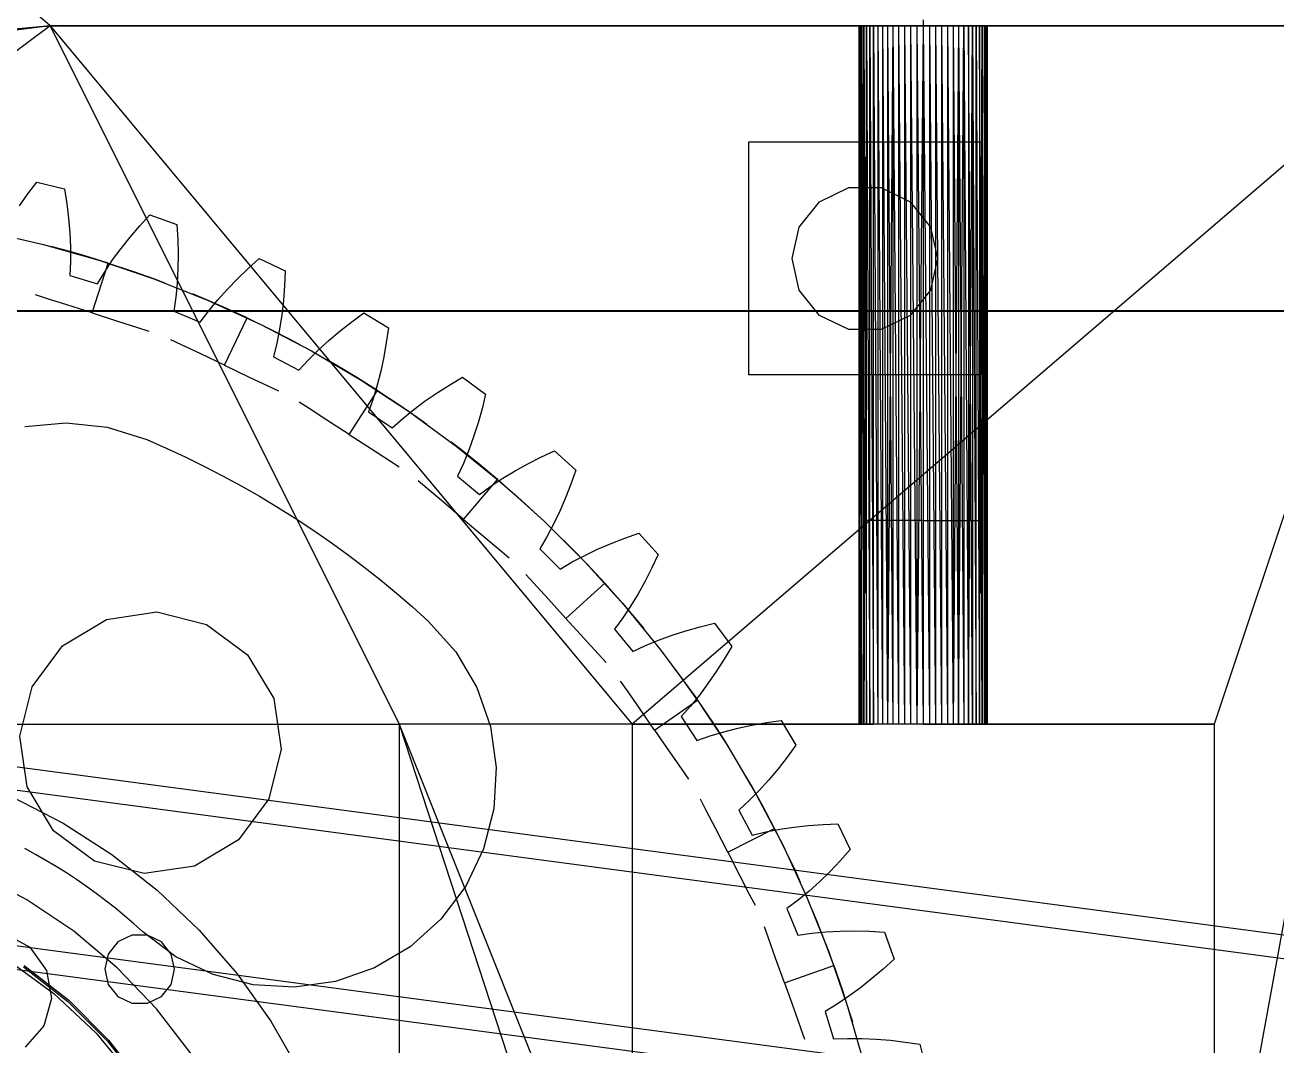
# Model space of a CAD drawing. Header units: millimetres. Extents: x -1970 to 59977, y -65068 to 6837.
# Drawn here: x 26219.6 to 26649.4, y 1829.8 to 2180.3 of the extents above; entities that cross this region are included whole.
import ezdxf

# ---------------------------------------------------------------- set-up
doc = ezdxf.new("R2010")
doc.units = ezdxf.units.MM
doc.layers.add('COTAS_P', color=1, linetype='Continuous', lineweight=0)
doc.layers.add('lateral_briquetadora', color=7, linetype='Continuous', lineweight=0)
doc.dimstyles.new('R19_100', dxfattribs={"dimtxt": 250, "dimasz": 150, "dimexe": 150, "dimexo": 80, "dimgap": 100, "dimtad": 1, "dimtih": 1, "dimtoh": 1, "dimdsep": 46, "dimcen": 0.09, "dimadec": 0, "dimazin": 0, "dimtfac": 1, "dimtdec": 4, "dimtofl": 0, "dimtmove": 0, "dimatfit": 3, "dimfxl": 1, "dimtolj": 1, "dimtzin": 0, "dimarcsym": 0})

# ---------------------------------------------------------------- blocks, each defined once
blk = doc.blocks.new('*D6')
at = {"layer": 'COTAS_P', "color": 0, "lineweight": -2, "transparency": 16777216}
for p, q in [((25128.19, 1262), (25128.19, 2232)), ((27628.19, 1262), (27628.19, 2232)), ((25278.19, 2082), (27478.19, 2082))]:
    blk.add_line(p, q, dxfattribs=at)
at = {"layer": 'COTAS_P', "color": 0, "transparency": 16777216}
for points in [[(25278.19, 2107), (25278.19, 2057), (25128.19, 2082)], [(27478.19, 2107), (27478.19, 2057), (27628.19, 2082)]]:
    blk.add_solid(points, dxfattribs=at)
at = {"layer": 'Defpoints', "color": 0, "transparency": 16777216}
for p in [(27628.19, 2082), (25128.19, 1182), (27628.19, 1182)]:
    blk.add_point(p, dxfattribs=at)

msp = doc.modelspace()

# ---------------------------------------------------------------- linework, layer by layer
at = {"layer": 'lateral_briquetadora'}
for p, q in [((26228.187, 2180), (26148.187, 2250)), ((26228.187, 2180), (25908.187, 1940)), ((26228.187, 2180), (25943.696, 2144.015)), ((26228.187, 2180), (25945.625, 2146.616)), ((26228.187, 2180), (25947.29, 2149.394)), ((26228.187, 2180), (25948.675, 2152.322)), ((25949.766, 2155.371), (26228.187, 2180)), ((26228.187, 2180), (26428.187, 1940)), ((26708.187, 2180), (26228.187, 2180)), ((26228.187, 2180), (26348.187, 1940)), ((26523.895, 2180), (26228.187, 2180)), ((26521.8, 2180), (26228.187, 2180)), ((26519.768, 2180), (26228.187, 2180)), ((26517.816, 2180), (26228.187, 2180)), ((26515.964, 2180), (26228.187, 2180)), ((26514.23, 2180), (26228.187, 2180)), ((26512.63, 2180), (26228.187, 2180)), ((26511.18, 2180), (26228.187, 2180)), ((26509.894, 2180), (26228.187, 2180)), ((26508.784, 2180), (26228.187, 2180)), ((26507.861, 2180), (26228.187, 2180)), ((26507.134, 2180), (26228.187, 2180)), ((26506.609, 2180), (26228.187, 2180)), ((26506.293, 2180), (26228.187, 2180)), ((26506.187, 2180), (26228.187, 2180)), ((26228.187, 2180), (26526.03, 2180)), ((26708.187, 2180), (26428.187, 1940)), ((26506.187, 2180), (26506.293, 1940)), ((26506.187, 1940), (26506.187, 2180)), ((26506.187, 2180), (26506.293, 2180)), ((26506.293, 2180), (26506.609, 1940)), ((26506.293, 1940), (26506.293, 2180)), ((26506.293, 2180), (26506.609, 2180)), ((26506.609, 2180), (26507.134, 1940)), ((26506.609, 1940), (26506.609, 2180)), ((26506.609, 2180), (26507.134, 2180)), ((26507.134, 2180), (26507.861, 1940)), ((26507.134, 1940), (26507.134, 2180)), ((26507.134, 2180), (26507.861, 2180)), ((26507.861, 2180), (26508.784, 1940)), ((26507.861, 1940), (26507.861, 2180)), ((26507.861, 2180), (26508.784, 2180)), ((26508.784, 2180), (26507.861, 1940)), ((26508.784, 2180), (26509.894, 1940)), ((26508.784, 1940), (26508.784, 2180)), ((26508.784, 2180), (26509.894, 2180)), ((26509.894, 2180), (26511.18, 1940)), ((26509.894, 1940), (26509.894, 2180)), ((26509.894, 2180), (26511.18, 2180)), ((26511.18, 2180), (26512.63, 1940)), ((26511.18, 1940), (26511.18, 2180)), ((26511.18, 2180), (26512.63, 2180)), ((26512.63, 2180), (26512.63, 1940)), ((26512.63, 2180), (26514.23, 1940)), ((26512.63, 2180), (26514.23, 2180)), ((26514.23, 2180), (26514.23, 1940)), ((26514.23, 2180), (26515.964, 1940)), ((26514.23, 2180), (26515.964, 2180)), ((26515.964, 2180), (26515.964, 1940)), ((26515.964, 2180), (26517.816, 1940)), ((26515.964, 2180), (26517.816, 2180)), ((26517.816, 2180), (26515.964, 1940)), ((26517.816, 2180), (26517.816, 1940)), ((26517.816, 2180), (26519.768, 1940)), ((26517.816, 2180), (26519.768, 2180)), ((26519.768, 2180), (26519.768, 1940)), ((26519.768, 2180), (26521.8, 1940)), ((26519.768, 2180), (26521.8, 2180)), ((26521.8, 2180), (26521.8, 1940)), ((26521.8, 2180), (26523.895, 1940)), ((26521.8, 2180), (26523.895, 2180)), ((26523.895, 2180), (26523.895, 1940)), ((26523.895, 2180), (26526.03, 1940)), ((26523.895, 2180), (26526.03, 2180)), ((26523.895, 2180), (26708.187, 2180)), ((26526.03, 2180), (26526.03, 1940)), ((26526.03, 2180), (26528.187, 1940)), ((26526.03, 2180), (26528.187, 2180)), ((26526.03, 2180), (26708.187, 2180)), ((26528.187, 2180), (26526.03, 1940)), ((26528.187, 2182), (26528.187, 2010)), ((26528.187, 2180), (26528.187, 1940)), ((26528.187, 2180), (26530.343, 1940)), ((26528.187, 2180), (26530.343, 2180)), ((26528.187, 2180), (26708.187, 2180)), ((26530.343, 2180), (26530.343, 1940)), ((26530.343, 2180), (26532.479, 1940)), ((26530.343, 2180), (26532.479, 2180)), ((26530.343, 2180), (26708.187, 2180)), ((26532.479, 2180), (26532.479, 1940)), ((26532.479, 2180), (26534.573, 1940)), ((26532.479, 2180), (26534.573, 2180)), ((26532.479, 2180), (26708.187, 2180)), ((26534.573, 2180), (26534.573, 1940)), ((26534.573, 2180), (26536.606, 1940)), ((26534.573, 2180), (26536.606, 2180)), ((26534.573, 2180), (26708.187, 2180)), ((26536.606, 2180), (26536.606, 1940)), ((26536.606, 2180), (26538.557, 1940)), ((26536.606, 2180), (26538.557, 2180)), ((26536.606, 2180), (26708.187, 2180)), ((26538.557, 2180), (26538.557, 1940)), ((26540.409, 2180), (26538.557, 1940)), ((26538.557, 2180), (26540.409, 2180)), ((26538.557, 2180), (26708.187, 2180)), ((26538.557, 2180), (26540.409, 1940)), ((26540.409, 2180), (26540.409, 1940)), ((26540.409, 1940), (26542.143, 2180)), ((26540.409, 2180), (26542.143, 2180)), ((26540.409, 2180), (26708.187, 2180)), ((26540.409, 2180), (26542.143, 1940)), ((26542.143, 2180), (26542.143, 1940)), ((26542.143, 2180), (26543.743, 1940)), ((26542.143, 2180), (26543.743, 2180)), ((26542.143, 2180), (26708.187, 2180)), ((26543.743, 2180), (26543.743, 1940)), ((26543.743, 1940), (26545.193, 2180)), ((26543.743, 2180), (26545.193, 2180)), ((26708.187, 2180), (26543.743, 2180)), ((26545.193, 1940), (26543.743, 2180)), ((26545.193, 2180), (26545.193, 1940)), ((26545.193, 2180), (26546.479, 1940)), ((26545.193, 2180), (26546.479, 2180)), ((26708.187, 2180), (26545.193, 2180)), ((26546.479, 2180), (26547.589, 1940)), ((26546.479, 1940), (26546.479, 2180)), ((26546.479, 2180), (26547.589, 2180)), ((26708.187, 2180), (26546.479, 2180)), ((26547.589, 2180), (26547.589, 1940)), ((26547.589, 1940), (26548.512, 2180)), ((26547.589, 2180), (26548.512, 2180)), ((26708.187, 2180), (26547.589, 2180)), ((26548.512, 1940), (26547.589, 2180)), ((26548.512, 2180), (26548.512, 1940)), ((26548.512, 2180), (26549.239, 1940)), ((26548.512, 2180), (26549.239, 2180)), ((26708.187, 2180), (26548.512, 2180)), ((26549.239, 2180), (26549.239, 1940)), ((26549.239, 1940), (26549.764, 2180)), ((26549.239, 2180), (26549.764, 2180)), ((26708.187, 2180), (26549.239, 2180)), ((26549.764, 1940), (26549.239, 2180)), ((26549.764, 2180), (26549.764, 1940)), ((26549.764, 2180), (26550.081, 1940)), ((26549.764, 2180), (26550.081, 2180)), ((26708.187, 2180), (26549.764, 2180)), ((26550.081, 2180), (26550.081, 1940)), ((26550.081, 1940), (26550.187, 2180)), ((26550.081, 2180), (26550.187, 2180)), ((26708.187, 2180), (26550.081, 2180)), ((26550.081, 2180), (26550.187, 1940)), ((26550.187, 2180), (26550.187, 1940)), ((26550.187, 2180), (26708.187, 2180)), ((26708.187, 2180), (26628.187, 1940)), ((26628.187, 1740), (26708.187, 2180)), ((26468.187, 2140), (26468.187, 2060)), ((26548.187, 2140), (26468.187, 2140)), ((26548.187, 2140), (26548.187, 2060)), ((26220.56, 2122.213), (26223.626, 2126.307)), ((26223.626, 2126.307), (26233.192, 2123.911)), ((26233.192, 2123.911), (26233.965, 2118.855)), ((26492.599, 2119.546), (26502.624, 2124.373)), ((26502.624, 2124.373), (26513.75, 2124.373)), ((26513.75, 2124.373), (26523.774, 2119.546)), ((26217.662, 2118.07), (26220.56, 2122.213)), ((26485.662, 2110.847), (26492.599, 2119.546)), ((26523.774, 2119.546), (26530.711, 2110.847)), ((26233.965, 2118.855), (26234.568, 2113.835)), ((26259.049, 2111.246), (26262.501, 2115.02)), ((26262.501, 2115.02), (26271.786, 2111.698)), ((26234.568, 2113.835), (26234.993, 2108.855)), ((26255.759, 2107.407), (26259.049, 2111.246)), ((26271.786, 2111.698), (26272.06, 2106.591)), ((26483.187, 2100), (26485.662, 2110.847)), ((26530.711, 2110.847), (26533.187, 2100)), ((26206.537, 2109.345), (26225.904, 2104.883)), ((26234.993, 2108.855), (26235.226, 2103.922)), ((26252.639, 2103.502), (26255.759, 2107.407)), ((26272.06, 2106.591), (26272.168, 2101.535)), ((26225.904, 2104.883), (26245.019, 2099.447)), ((26232.441, 2103.142), (26228.522, 2104.2)), ((26239.469, 2101.133), (26232.441, 2103.142)), ((26235.226, 2103.922), (26235.252, 2099.041)), ((26249.704, 2099.53), (26252.639, 2103.502)), ((26235.252, 2099.041), (26235.043, 2094.223)), ((26248.177, 2098.447), (26239.469, 2101.133)), ((26242.671, 2081.309), (26248.177, 2098.447)), ((26245.019, 2099.447), (26263.834, 2093.049)), ((26246.971, 2095.486), (26249.704, 2099.53)), ((26248.177, 2098.447), (26256.82, 2095.558)), ((26272.168, 2101.535), (26272.103, 2096.538)), ((26296.278, 2096.559), (26300.083, 2099.977)), ((26300.083, 2099.977), (26308.998, 2095.761)), ((26485.662, 2089.153), (26483.187, 2100)), ((26533.187, 2100), (26530.711, 2089.153)), ((26235.043, 2094.223), (26244.468, 2091.364)), ((26244.468, 2091.364), (26246.971, 2095.486)), ((26256.82, 2095.558), (26263.703, 2093.097)), ((26272.103, 2096.538), (26271.852, 2091.605)), ((26292.627, 2093.061), (26296.278, 2096.559)), ((26308.998, 2095.761), (26308.77, 2090.651)), ((26263.703, 2093.097), (26267.505, 2091.675)), ((26263.834, 2093.049), (26282.302, 2085.706)), ((26271.852, 2091.605), (26271.399, 2086.745)), ((26285.829, 2085.816), (26289.14, 2089.481)), ((26289.14, 2089.481), (26292.627, 2093.061)), ((26308.77, 2090.651), (26308.382, 2085.61)), ((26492.599, 2080.454), (26485.662, 2089.153)), ((26530.711, 2089.153), (26523.774, 2080.454)), ((26227.039, 2086.332), (26223.179, 2087.572)), ((26233.996, 2084.097), (26227.039, 2086.332)), ((26271.399, 2086.745), (26270.719, 2081.972)), ((26280.906, 2086.299), (26277.159, 2087.86)), ((26287.612, 2083.39), (26280.906, 2086.299)), ((26282.302, 2085.706), (26300.373, 2077.437)), ((26282.713, 2082.059), (26285.829, 2085.816)), ((26308.382, 2085.61), (26307.827, 2080.643)), ((26242.671, 2081.309), (26233.996, 2084.097)), ((26242.671, 2081.309), (26251.346, 2078.522)), ((26270.719, 2081.972), (26279.818, 2078.203)), ((26279.818, 2078.203), (26282.713, 2082.059)), ((26295.895, 2079.59), (26287.612, 2083.39)), ((26307.827, 2080.643), (26307.094, 2075.758)), ((26331.888, 2078.294), (26336.01, 2081.323)), ((26336.01, 2081.323), (26344.468, 2076.253)), ((26251.346, 2078.522), (26258.302, 2076.287)), ((26258.302, 2076.287), (26262.163, 2075.047)), ((26288.199, 2063.318), (26295.895, 2079.59)), ((26295.895, 2079.59), (26304.087, 2075.598)), ((26300.373, 2077.437), (26318.003, 2068.263)), ((26327.911, 2075.171), (26331.888, 2078.294)), ((26344.468, 2076.253), (26343.74, 2071.19)), ((26502.624, 2075.627), (26492.599, 2080.454)), ((26523.774, 2080.454), (26513.75, 2075.627)), ((26273.357, 2070.338), (26269.691, 2072.072)), ((26304.087, 2075.598), (26310.59, 2072.259)), ((26307.094, 2075.758), (26306.167, 2070.966)), ((26310.59, 2072.259), (26314.174, 2070.353)), ((26320.436, 2068.627), (26324.09, 2071.95)), ((26324.09, 2071.95), (26327.911, 2075.171)), ((26513.75, 2075.627), (26502.624, 2075.627)), ((26279.962, 2067.214), (26273.357, 2070.338)), ((26306.167, 2070.966), (26305.022, 2066.282)), ((26316.967, 2065.194), (26320.436, 2068.627)), ((26318.003, 2068.263), (26335.145, 2058.209)), ((26343.74, 2071.19), (26342.86, 2066.211)), ((26288.199, 2063.318), (26279.962, 2067.214)), ((26288.199, 2063.318), (26296.436, 2059.422)), ((26305.022, 2066.282), (26313.708, 2061.639)), ((26313.708, 2061.639), (26316.967, 2065.194)), ((26326.759, 2063.274), (26323.247, 2065.311)), ((26333.028, 2059.515), (26326.759, 2063.274)), ((26342.86, 2066.211), (26341.821, 2061.322)), ((26296.436, 2059.422), (26303.041, 2056.298)), ((26340.744, 2054.666), (26333.028, 2059.515)), ((26341.821, 2061.322), (26340.612, 2056.533)), ((26365.536, 2056.627), (26369.935, 2059.237)), ((26369.935, 2059.237), (26377.855, 2053.362)), ((26548.187, 2060), (26468.187, 2060)), ((26303.041, 2056.298), (26306.707, 2054.564)), ((26335.145, 2058.209), (26351.756, 2047.299)), ((26340.612, 2056.533), (26339.22, 2051.855)), ((26361.272, 2053.908), (26365.536, 2056.627)), ((26317.191, 2048.435), (26313.783, 2050.632)), ((26330.989, 2039.538), (26340.744, 2054.666)), ((26339.22, 2051.855), (26337.622, 2047.306)), ((26340.744, 2054.666), (26348.345, 2049.639)), ((26353.192, 2048.128), (26357.154, 2051.077)), ((26357.154, 2051.077), (26361.272, 2053.908)), ((26377.855, 2053.362), (26376.635, 2048.395)), ((26323.332, 2044.475), (26317.191, 2048.435)), ((26337.622, 2047.306), (26345.811, 2041.834)), ((26348.345, 2049.639), (26354.356, 2045.48)), ((26349.402, 2045.052), (26353.192, 2048.128)), ((26351.756, 2047.299), (26367.794, 2035.562)), ((26376.635, 2048.395), (26375.271, 2043.526)), ((26219.584, 2042.348), (26233.741, 2043.6)), ((26233.741, 2043.6), (26247.871, 2042.065)), ((26247.871, 2042.065), (26261.43, 2037.804)), ((26330.989, 2039.538), (26323.332, 2044.475)), ((26345.811, 2041.834), (26349.402, 2045.052)), ((26354.356, 2045.48), (26357.661, 2043.122)), ((26375.271, 2043.526), (26373.758, 2038.763)), ((26261.43, 2037.804), (26268.046, 2034.902)), ((26330.989, 2039.538), (26338.647, 2034.6)), ((26373.758, 2038.763), (26372.085, 2034.116)), ((27123.191, 1804.947), (25376.879, 2036.782)), ((26268.046, 2034.902), (26274.599, 2031.86)), ((26338.647, 2034.6), (26344.788, 2030.641)), ((26369.213, 2034.461), (26365.998, 2036.939)), ((26367.794, 2035.562), (26383.216, 2023.027)), ((26374.938, 2029.916), (26369.213, 2034.461)), ((26372.085, 2034.116), (26370.242, 2029.596)), ((26396.898, 2031.766), (26401.531, 2033.932)), ((26401.531, 2033.932), (26408.838, 2027.309)), ((26274.599, 2031.86), (26281.087, 2028.68)), ((26344.788, 2030.641), (26348.196, 2028.443)), ((26370.242, 2029.596), (26368.205, 2025.226)), ((26381.955, 2024.101), (26374.938, 2029.916)), ((26388.012, 2027.065), (26392.389, 2029.478)), ((26392.389, 2029.478), (26396.898, 2031.766)), ((27122.138, 1797.017), (25375.827, 2028.852)), ((26281.087, 2028.68), (26287.505, 2025.363)), ((26287.505, 2025.363), (26293.851, 2021.91)), ((26368.205, 2025.226), (26375.818, 2018.977)), ((26383.78, 2024.518), (26388.012, 2027.065)), ((26408.838, 2027.309), (26407.137, 2022.486)), ((26293.851, 2021.91), (26300.123, 2018.322)), ((26357.79, 2020.998), (26354.698, 2023.621)), ((26363.362, 2016.271), (26357.79, 2020.998)), ((26370.31, 2010.376), (26381.955, 2024.101)), ((26375.818, 2018.977), (26379.708, 2021.828)), ((26379.708, 2021.828), (26383.78, 2024.518)), ((26381.955, 2024.101), (26388.835, 2018.125)), ((26383.216, 2023.027), (26397.983, 2009.728)), ((26407.137, 2022.486), (26405.302, 2017.774)), ((26300.123, 2018.322), (26306.316, 2014.603)), ((26370.31, 2010.376), (26363.362, 2016.271)), ((26388.835, 2018.125), (26394.252, 2013.217)), ((26405.302, 2017.774), (26403.329, 2013.182)), ((26306.316, 2014.603), (26312.43, 2010.752)), ((26394.252, 2013.217), (26397.221, 2010.448)), ((26403.329, 2013.182), (26401.21, 2008.721)), ((26312.43, 2010.752), (26318.46, 2006.773)), ((26370.31, 2010.376), (26377.258, 2004.481)), ((26397.983, 2009.728), (26412.058, 1995.697)), ((26401.21, 2008.721), (26398.932, 2004.404)), ((26512.55, 2010), (26508.688, 2010)), ((26519.509, 2010), (26512.55, 2010)), ((26528.187, 2010), (26519.509, 2010)), ((26528.187, 2010), (26536.864, 2010)), ((26536.864, 2010), (26543.823, 2010)), ((26543.823, 2010), (26547.685, 2010)), ((26318.46, 2006.773), (26324.404, 2002.666)), ((26377.258, 2004.481), (26382.829, 1999.754)), ((26398.932, 2004.404), (26396.476, 2000.254)), ((26407.544, 2000.353), (26404.679, 2003.23)), ((26420.961, 2002.116), (26425.672, 2003.95)), ((26425.672, 2003.95), (26430.496, 2005.652)), ((26430.496, 2005.652), (26437.118, 1998.345)), ((26324.404, 2002.666), (26330.26, 1998.434)), ((26382.829, 1999.754), (26385.922, 1997.13)), ((26396.476, 2000.254), (26403.441, 1993.29)), ((26412.627, 1995.1), (26407.544, 2000.353)), ((26411.907, 1998.023), (26416.369, 2000.143)), ((26416.369, 2000.143), (26420.961, 2002.116)), ((26330.26, 1998.434), (26336.024, 1994.079)), ((26403.441, 1993.29), (26407.591, 1995.745)), ((26407.591, 1995.745), (26411.907, 1998.023)), ((26412.058, 1995.697), (26425.404, 1980.972)), ((26418.825, 1988.419), (26412.627, 1995.1)), ((26437.118, 1998.345), (26434.952, 1993.711)), ((26336.024, 1994.079), (26341.695, 1989.602)), ((26394.462, 1988.496), (26391.738, 1991.501)), ((26434.952, 1993.711), (26432.665, 1989.202)), ((26341.695, 1989.602), (26347.269, 1985.006)), ((26399.369, 1983.082), (26394.462, 1988.496)), ((26405.488, 1976.331), (26418.825, 1988.419)), ((26418.825, 1988.419), (26424.866, 1981.596)), ((26432.665, 1989.202), (26430.251, 1984.826)), ((26347.269, 1985.006), (26352.744, 1980.292)), ((26405.488, 1976.331), (26399.369, 1983.082)), ((26430.251, 1984.826), (26427.704, 1980.594)), ((26247.551, 1976.011), (26264.919, 1978.587)), ((26264.919, 1978.587), (26281.951, 1974.321)), ((26352.744, 1980.292), (26358.118, 1975.463)), ((26424.866, 1981.596), (26429.596, 1976.023)), ((26427.704, 1980.594), (26425.014, 1976.521)), ((26425.404, 1980.972), (26437.988, 1965.589)), ((27115.163, 1744.478), (25368.852, 1976.313)), ((26232.491, 1966.984), (26247.551, 1976.011)), ((26281.951, 1974.321), (26296.054, 1963.861)), ((26358.118, 1975.463), (26367.595, 1964.871)), ((26405.488, 1976.331), (26411.606, 1969.58)), ((26425.014, 1976.521), (26422.164, 1972.632)), ((26429.596, 1976.023), (26432.178, 1972.89)), ((26446.713, 1972.085), (26451.582, 1973.448)), ((26451.582, 1973.448), (26456.549, 1974.669)), ((26456.549, 1974.669), (26462.423, 1966.748)), ((26411.606, 1969.58), (26416.513, 1964.166)), ((26422.164, 1972.632), (26428.412, 1965.018)), ((26432.783, 1967.055), (26437.302, 1968.899)), ((26437.302, 1968.899), (26441.95, 1970.571)), ((26441.95, 1970.571), (26446.713, 1972.085)), ((27114.11, 1736.548), (25367.799, 1968.382)), ((26222.032, 1952.881), (26232.491, 1966.984)), ((26367.595, 1964.871), (26374.824, 1952.634)), ((26428.412, 1965.018), (26432.783, 1967.055)), ((26437.988, 1965.589), (26449.776, 1949.589)), ((26441.095, 1961.534), (26438.63, 1964.76)), ((26462.423, 1966.748), (26459.814, 1962.349)), ((26296.054, 1963.861), (26305.081, 1948.801)), ((26416.513, 1964.166), (26419.237, 1961.161)), ((26445.448, 1955.662), (26441.095, 1961.534)), ((26459.814, 1962.349), (26457.095, 1958.086)), ((26457.095, 1958.086), (26454.264, 1953.967)), ((26217.765, 1935.849), (26222.032, 1952.881)), ((26374.824, 1952.634), (26379.527, 1939.222)), ((26426.577, 1951.486), (26424.269, 1954.82)), ((26450.721, 1948.23), (26445.448, 1955.662)), ((26454.264, 1953.967), (26451.315, 1950.005)), ((26305.081, 1948.801), (26307.657, 1931.433)), ((26430.735, 1945.478), (26426.577, 1951.486)), ((26435.92, 1937.986), (26450.721, 1948.23)), ((26451.315, 1950.005), (26448.238, 1946.216)), ((26449.776, 1949.589), (26460.738, 1933.013)), ((26450.721, 1948.23), (26455.82, 1940.676)), ((26435.92, 1937.986), (26430.735, 1945.478)), ((26448.238, 1946.216), (26445.021, 1942.624)), ((25908.187, 1940), (26348.187, 1940)), ((26348.187, 1940), (26348.187, 1510)), ((26348.187, 1940), (26428.187, 1740)), ((26428.187, 1940), (26348.187, 1940)), ((26348.187, 1940), (26348.187, 1504)), ((26348.187, 1940), (26428.187, 1695)), ((26379.527, 1939.222), (26381.522, 1925.151)), ((26428.187, 1940), (26428.187, 1740)), ((26512.63, 1940), (26428.187, 1940)), ((26428.187, 1940), (26511.18, 1940)), ((26514.23, 1940), (26428.187, 1940)), ((26515.964, 1940), (26428.187, 1940)), ((26428.187, 1940), (26509.894, 1940)), ((26517.816, 1940), (26428.187, 1940)), ((26428.187, 1940), (26508.784, 1940)), ((26519.768, 1940), (26428.187, 1940)), ((26428.187, 1940), (26507.861, 1940)), ((26521.8, 1940), (26428.187, 1940)), ((26428.187, 1940), (26507.134, 1940)), ((26428.187, 1940), (26506.609, 1940)), ((26523.895, 1940), (26428.187, 1940)), ((26526.03, 1940), (26428.187, 1940)), ((26428.187, 1940), (26506.293, 1940)), ((26528.187, 1940), (26428.187, 1940)), ((26428.187, 1940), (26506.187, 1940)), ((26628.187, 1940), (26428.187, 1940)), ((26445.021, 1942.624), (26450.492, 1934.435)), ((26455.82, 1940.676), (26459.782, 1934.534)), ((26459.72, 1937.426), (26464.509, 1938.634)), ((26464.509, 1938.634), (26469.398, 1939.674)), ((26469.398, 1939.674), (26474.377, 1940.554)), ((26474.377, 1940.554), (26479.439, 1941.281)), ((26479.439, 1941.281), (26484.509, 1932.823)), ((26506.293, 1940), (26506.187, 1940)), ((26506.609, 1940), (26506.293, 1940)), ((26507.134, 1940), (26506.609, 1940)), ((26507.861, 1940), (26507.134, 1940)), ((26508.784, 1940), (26507.861, 1940)), ((26509.894, 1940), (26508.784, 1940)), ((26511.18, 1940), (26509.894, 1940)), ((26512.63, 1940), (26511.18, 1940)), ((26514.23, 1940), (26512.63, 1940)), ((26515.964, 1940), (26514.23, 1940)), ((26517.816, 1940), (26515.964, 1940)), ((26519.768, 1940), (26517.816, 1940)), ((26521.8, 1940), (26519.768, 1940)), ((26523.895, 1940), (26521.8, 1940)), ((26526.03, 1940), (26523.895, 1940)), ((26528.187, 1940), (26526.03, 1940)), ((26530.343, 1940), (26528.187, 1940)), ((26528.187, 1940), (26628.187, 1940)), ((26532.479, 1940), (26530.343, 1940)), ((26530.343, 1940), (26628.187, 1940)), ((26534.573, 1940), (26532.479, 1940)), ((26532.479, 1940), (26628.187, 1940)), ((26536.606, 1940), (26534.573, 1940)), ((26534.573, 1940), (26628.187, 1940)), ((26538.557, 1940), (26536.606, 1940)), ((26536.606, 1940), (26628.187, 1940)), ((26540.409, 1940), (26538.557, 1940)), ((26538.557, 1940), (26628.187, 1940)), ((26542.143, 1940), (26540.409, 1940)), ((26540.409, 1940), (26628.187, 1940)), ((26543.743, 1940), (26542.143, 1940)), ((26542.143, 1940), (26628.187, 1940)), ((26545.193, 1940), (26543.743, 1940)), ((26543.743, 1940), (26628.187, 1940)), ((26546.479, 1940), (26545.193, 1940)), ((26545.193, 1940), (26628.187, 1940)), ((26547.589, 1940), (26546.479, 1940)), ((26546.479, 1940), (26628.187, 1940)), ((26548.512, 1940), (26547.589, 1940)), ((26547.589, 1940), (26628.187, 1940)), ((26549.239, 1940), (26548.512, 1940)), ((26548.512, 1940), (26628.187, 1940)), ((26549.764, 1940), (26549.239, 1940)), ((26549.239, 1940), (26628.187, 1940)), ((26550.081, 1940), (26549.764, 1940)), ((26549.764, 1940), (26628.187, 1940)), ((26550.187, 1940), (26550.081, 1940)), ((26550.081, 1940), (26628.187, 1940)), ((26550.187, 1940), (26628.187, 1940)), ((26628.187, 1940), (26628.187, 1740)), ((26220.342, 1918.481), (26217.765, 1935.849)), ((26435.92, 1937.986), (26441.106, 1930.494)), ((26450.492, 1934.435), (26455.042, 1936.034)), ((26455.042, 1936.034), (26459.72, 1937.426)), ((26459.782, 1934.534), (26461.933, 1931.091)), ((26307.657, 1931.433), (26303.391, 1914.401)), ((26441.106, 1930.494), (26445.264, 1924.485)), ((26460.738, 1933.013), (26470.847, 1915.903)), ((26484.509, 1932.823), (26481.481, 1928.701)), ((26481.481, 1928.701), (26478.358, 1924.725)), ((26381.522, 1925.151), (26380.735, 1910.96)), ((26445.264, 1924.485), (26447.572, 1921.151)), ((26469.292, 1918.668), (26467.269, 1922.188)), ((26478.358, 1924.725), (26475.137, 1920.903)), ((26229.368, 1903.421), (26220.342, 1918.481)), ((26471.813, 1917.249), (26468.38, 1913.78)), ((26472.842, 1912.278), (26469.292, 1918.668)), ((26475.137, 1920.903), (26471.813, 1917.249)), ((26215.008, 1915.113), (26232.687, 1905.999)), ((26303.391, 1914.401), (26292.931, 1900.299)), ((26453.586, 1910.601), (26451.734, 1914.208)), ((26468.38, 1913.78), (26464.826, 1910.521)), ((26470.847, 1915.903), (26480.076, 1898.302)), ((26380.735, 1910.96), (26377.193, 1897.196)), ((26456.925, 1904.101), (26453.586, 1910.601)), ((26464.826, 1910.521), (26469.469, 1901.835)), ((26477.099, 1904.221), (26472.842, 1912.278)), ((26232.687, 1905.999), (26249.418, 1895.246)), ((26478.945, 1903.907), (26483.829, 1904.64)), ((26483.829, 1904.64), (26488.796, 1905.196)), ((26488.796, 1905.196), (26493.838, 1905.583)), ((26493.838, 1905.583), (26498.947, 1905.811)), ((26498.947, 1905.811), (26503.164, 1896.897)), ((26243.471, 1892.962), (26229.368, 1903.421)), ((26292.931, 1900.299), (26277.871, 1891.272)), ((26461.088, 1895.996), (26456.925, 1904.101)), ((26461.088, 1895.996), (26477.099, 1904.221)), ((26469.469, 1901.835), (26474.153, 1902.98)), ((26474.153, 1902.98), (26478.945, 1903.907)), ((26477.099, 1904.221), (26481.169, 1896.066)), ((26223.2, 1895.286), (26219.56, 1897.267)), ((26377.193, 1897.196), (26371.035, 1884.387)), ((26461.088, 1895.996), (26465.251, 1887.891)), ((26480.076, 1898.302), (26488.402, 1880.257)), ((26481.169, 1896.066), (26484.295, 1889.459)), ((26503.164, 1896.897), (26499.746, 1893.091)), ((26226.797, 1893.229), (26223.2, 1895.286)), ((26230.349, 1891.096), (26226.797, 1893.229)), ((26260.503, 1888.696), (26243.471, 1892.962)), ((26249.418, 1895.246), (26265.052, 1882.952)), ((26499.746, 1893.091), (26496.248, 1889.44)), ((26220.202, 1879.704), (26202.936, 1888.745)), ((26233.855, 1888.887), (26230.349, 1891.096)), ((26237.314, 1886.605), (26233.855, 1888.887)), ((26277.871, 1891.272), (26260.503, 1888.696)), ((26465.251, 1887.891), (26468.59, 1881.392)), ((26484.295, 1889.459), (26485.978, 1885.765)), ((26496.248, 1889.44), (26492.668, 1885.953)), ((26240.723, 1884.25), (26237.314, 1886.605)), ((26244.082, 1881.823), (26240.723, 1884.25)), ((26265.052, 1882.952), (26279.447, 1869.227)), ((26371.035, 1884.387), (26362.496, 1873.026)), ((26492.668, 1885.953), (26489.002, 1882.642)), ((26236.389, 1868.848), (26220.202, 1879.704)), ((26247.388, 1879.325), (26244.082, 1881.823)), ((26250.64, 1876.757), (26247.388, 1879.325)), ((26468.59, 1881.392), (26470.442, 1877.785)), ((26485.246, 1879.526), (26481.389, 1876.632)), ((26489.002, 1882.642), (26485.246, 1879.526)), ((26488.402, 1880.257), (26495.804, 1861.813)), ((26253.837, 1874.121), (26250.64, 1876.757)), ((26481.389, 1876.632), (26485.158, 1867.532)), ((26491.652, 1872.488), (26490.107, 1876.241)), ((26256.977, 1871.417), (26253.837, 1874.121)), ((26260.059, 1868.648), (26256.977, 1871.417)), ((26362.496, 1873.026), (26351.905, 1863.548)), ((26475.028, 1866.54), (26473.662, 1870.358)), ((26494.338, 1865.689), (26491.652, 1872.488)), ((26212.703, 1868.047), (26221.305, 1863.372)), ((26251.307, 1856.306), (26236.389, 1868.848)), ((26256.331, 1867.514), (26251.519, 1865.197)), ((26261.672, 1867.514), (26256.331, 1867.514)), ((26271.42, 1860.109), (26260.059, 1868.648)), ((26266.483, 1865.197), (26261.672, 1867.514)), ((26279.447, 1869.227), (26292.472, 1854.195)), ((26477.49, 1859.66), (26475.028, 1866.54)), ((26485.158, 1867.532), (26489.932, 1868.213)), ((26489.932, 1868.213), (26494.792, 1868.665)), ((26497.507, 1857.145), (26494.338, 1865.689)), ((26494.792, 1868.665), (26499.725, 1868.916)), ((26499.725, 1868.916), (26504.722, 1868.982)), ((26504.722, 1868.982), (26509.777, 1868.874)), ((26509.777, 1868.874), (26514.885, 1868.6)), ((26514.885, 1868.6), (26518.207, 1859.315)), ((26221.305, 1863.372), (26227.027, 1855.426)), ((26251.519, 1865.197), (26248.19, 1861.021)), ((26269.813, 1861.021), (26266.483, 1865.197)), ((26351.905, 1863.548), (26339.668, 1856.32)), ((26495.804, 1861.813), (26502.261, 1843.018)), ((26213.383, 1859.248), (26229.537, 1847.512)), ((26219.361, 1857.089), (26234.618, 1845.136)), ((26248.19, 1861.021), (26247.001, 1855.815)), ((26271.001, 1855.815), (26269.813, 1861.021)), ((26284.229, 1853.95), (26271.42, 1860.109)), ((26480.559, 1851.081), (26477.49, 1859.66)), ((26480.559, 1851.081), (26497.507, 1857.145)), ((26497.507, 1857.145), (26500.477, 1848.53)), ((26518.207, 1859.315), (26514.433, 1855.863)), ((26219.077, 1856.677), (26234.286, 1844.762)), ((26227.027, 1855.426), (26228.734, 1845.786)), ((26247.001, 1855.815), (26248.19, 1850.608)), ((26264.782, 1842.225), (26251.307, 1856.306)), ((26269.813, 1850.608), (26271.001, 1855.815)), ((26297.994, 1850.409), (26284.229, 1853.95)), ((26292.472, 1854.195), (26304.009, 1837.994)), ((26339.668, 1856.32), (26326.256, 1851.617)), ((26514.433, 1855.863), (26510.594, 1852.572)), ((26248.19, 1850.608), (26251.519, 1846.433)), ((26266.483, 1846.433), (26269.813, 1850.608)), ((26312.184, 1849.621), (26297.994, 1850.409)), ((26326.256, 1851.617), (26312.184, 1849.621)), ((26480.559, 1851.081), (26483.629, 1842.502)), ((26500.477, 1848.53), (26502.715, 1841.571)), ((26506.689, 1849.453), (26502.716, 1846.517)), ((26510.594, 1852.572), (26506.689, 1849.453)), ((26228.734, 1845.786), (26226.09, 1836.358)), ((26229.537, 1847.512), (26244.093, 1833.843)), ((26234.286, 1844.762), (26247.948, 1831.1)), ((26234.618, 1845.136), (26248.323, 1831.431)), ((26251.519, 1846.433), (26256.331, 1844.116)), ((26256.331, 1844.116), (26261.672, 1844.116)), ((26261.672, 1844.116), (26266.483, 1846.433)), ((26502.716, 1846.517), (26498.673, 1843.784)), ((26276.656, 1826.769), (26264.782, 1842.225)), ((26483.629, 1842.502), (26486.091, 1835.622)), ((26498.673, 1843.784), (26494.551, 1841.282)), ((26494.551, 1841.282), (26497.41, 1831.857)), ((26502.261, 1843.018), (26507.759, 1823.92)), ((26502.715, 1841.571), (26503.901, 1837.688)), ((26226.09, 1836.358), (26219.617, 1829.012)), ((26304.009, 1837.994), (26313.953, 1820.769)), ((26486.091, 1835.622), (26487.457, 1831.804)), ((26244.093, 1833.843), (26256.82, 1818.458)), ((26248.323, 1831.431), (26260.275, 1816.174)), ((26497.41, 1831.857), (26502.227, 1832.066)), ((26502.227, 1832.066), (26507.108, 1832.04)), ((26507.108, 1832.04), (26512.042, 1831.806)), ((26512.042, 1831.806), (26517.022, 1831.382)), ((26517.022, 1831.382), (26522.042, 1830.778)), ((26247.948, 1831.1), (26259.864, 1815.89)), ((26522.042, 1830.778), (26527.098, 1830.005)), ((26527.098, 1830.005), (26529.494, 1820.439))]:
    msp.add_line(p, q, dxfattribs=at)

# ---------------------------------------------------------------- dimensions: what is measured, and where the dimension line sits
at = {"layer": 'COTAS_P'}
dim = msp.add_aligned_dim(p1=(25128.187, 1182), p2=(27628.187, 1182), distance=900, text='<> P', dimstyle='R19_100', dxfattribs=at)
dim.commit()
dim.dimension.update_dxf_attribs({"geometry": '*D6', "text_midpoint": (26378.187, 2082)})

doc.saveas('drawing.dxf')
